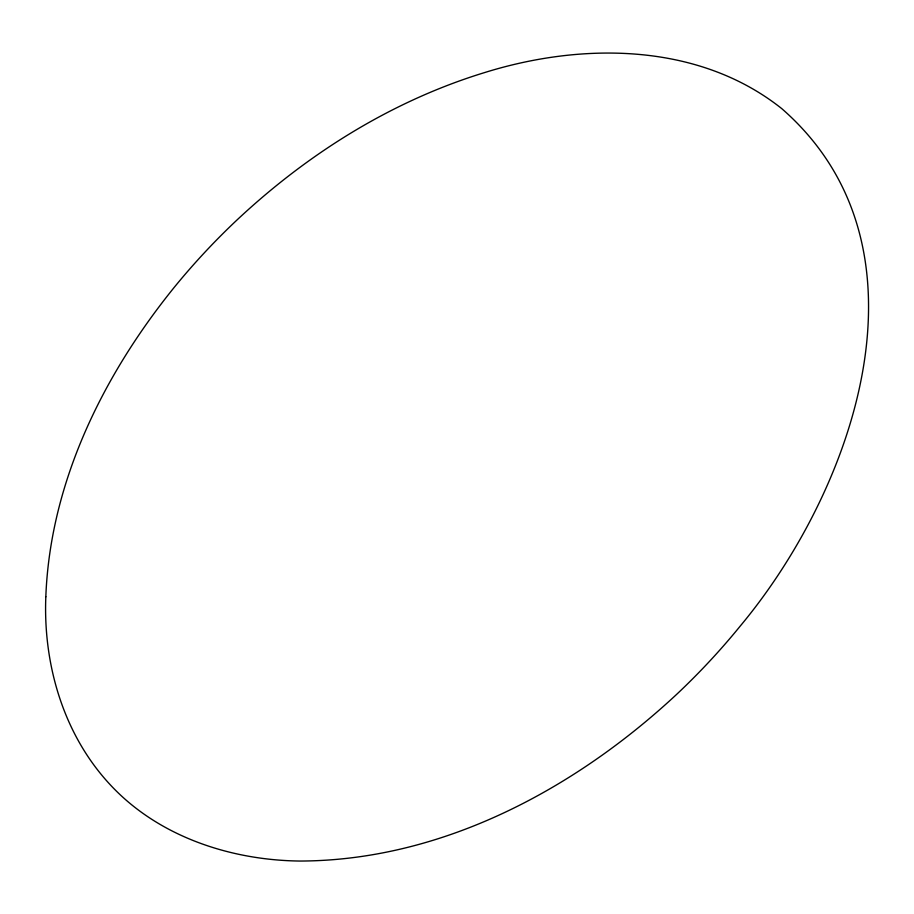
<?xml version="1.0" encoding="UTF-8"?>
<svg xmlns="http://www.w3.org/2000/svg" width="914" height="914" viewBox="0 0 914 914"><rect width="100%" height="100%" fill="white"/><g stroke="black" fill="none" stroke-linecap="round" stroke-linejoin="round"><path stroke-width="1.37" d="M45.826 596.773C43.129 663.872 63.066 733.382 109.052 783.469C157.174 836.219 229.917 860.257 299.986 861.045C441.496 860.657 574.095 789.547 675.846 695.108A748.235 695.691 5.1 0 0 740.226 626.079C854.601 489.013 940.152 246.929 781.836 108.686C698.627 42.444 582.127 42.147 484.614 72.572C392.3 100.803 308.486 153.255 238.154 218.892A748.235 695.691 5.1 0 0 173.774 287.921C103.042 375.517 50.121 482.672 45.826 596.773"/></g></svg>
